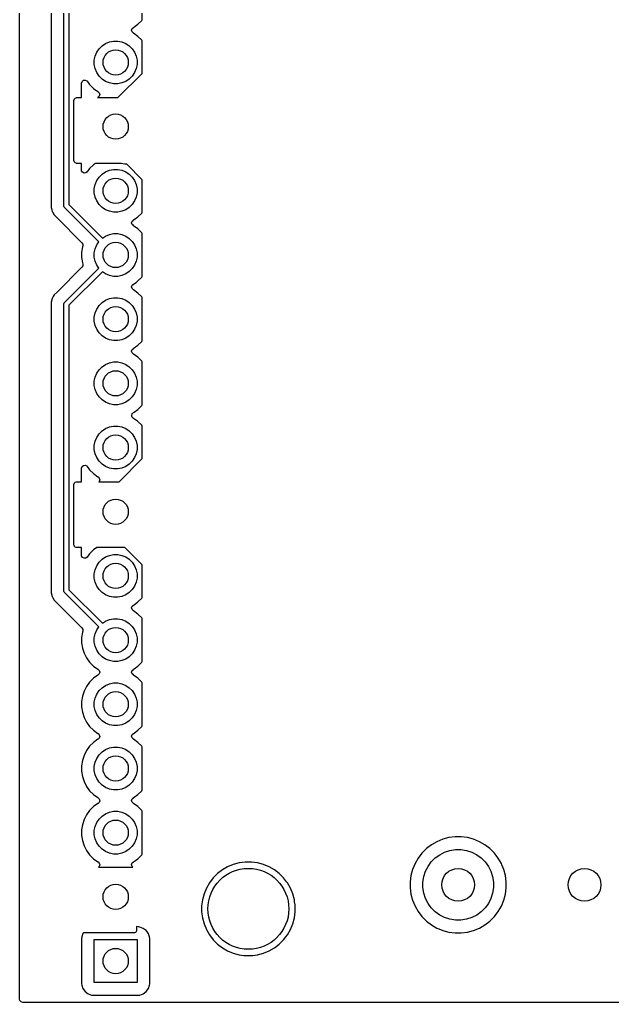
# Model space of a CAD drawing. Extents: x 81.5 to 180.4, y -148.7 to -49.7.
# Drawn here: x 81.45 to 104.9, y -148.7 to -109.81 of the extents above; entities that cross this region are included whole.
import ezdxf

# ---------------------------------------------------------------- set-up
doc = ezdxf.new("R2010")
doc.units = 0
doc.layers.add('BLACK', color=7, linetype='CONTINUOUS')

msp = doc.modelspace()

# ---------------------------------------------------------------- linework, layer by layer
at = {"layer": 'BLACK', "linetype": 'CONTINUOUS'}
for p, q in [((81.4505, -148.5755), (81.4505, -52.678711)), ((82.6985, -105.925059), (82.6985, -117.08733)), ((83.199, -117.174), (83.199, -105.836)), ((83.399, -105.877421), (83.399, -117.132578)), ((86.301, -109.816031), (86.301, -108.113967)), ((86.025119, -110.071153), (86.129786, -109.995109)), ((86.129786, -109.995109), (86.129788, -109.995106)), ((86.129788, -109.995106), (86.129792, -109.995104)), ((86.129792, -109.995104), (86.280104, -109.844792)), ((86.280104, -109.844792), (86.280106, -109.844788)), ((86.280106, -109.844788), (86.280109, -109.844786)), ((86.280109, -109.844786), (86.301, -109.816031)), ((85.881463, -110.229692), (85.903999, -110.163556)), ((85.898259, -110.297512), (85.881463, -110.229692)), ((85.949054, -110.345485), (85.898259, -110.297512)), ((85.903999, -110.163556), (85.949054, -110.124515)), ((85.949054, -110.124515), (85.957816, -110.120051)), ((85.957115, -110.349591), (85.949054, -110.345485)), ((85.95782, -110.349951), (85.957115, -110.349591)), ((85.957816, -110.120051), (86.025119, -110.071153)), ((86.129786, -110.47489), (85.95782, -110.349951)), ((84.710766, -110.847941), (84.849313, -110.755367)), ((84.849313, -110.755367), (85.003258, -110.691601)), ((85.003258, -110.691601), (85.166685, -110.659093)), ((85.166685, -110.659093), (85.333315, -110.659093)), ((85.333315, -110.659093), (85.496742, -110.691601)), ((85.496742, -110.691601), (85.650687, -110.755367)), ((85.650687, -110.755367), (85.789234, -110.847941)), ((86.280109, -110.625213), (86.129786, -110.47489)), ((86.301, -110.653967), (86.280109, -110.625213)), ((86.301, -111.93834), (86.301, -110.653967)), ((84.436601, -111.258258), (84.500367, -111.104313)), ((84.500367, -111.104313), (84.592941, -110.965766)), ((84.592941, -110.965766), (84.710766, -110.847941)), ((85.789234, -110.847941), (85.907059, -110.965766)), ((85.907059, -110.965766), (85.999633, -111.104313)), ((85.999633, -111.104313), (86.063399, -111.258258)), ((84.404093, -111.421685), (84.436601, -111.258258)), ((84.404093, -111.588315), (84.404093, -111.421685)), ((84.436601, -111.751742), (84.404093, -111.588315)), ((86.063399, -111.258258), (86.095907, -111.421685)), ((86.095907, -111.588315), (86.063399, -111.751742)), ((86.095907, -111.421685), (86.095907, -111.588315)), ((84.500367, -111.905687), (84.436601, -111.751742)), ((84.592941, -112.044234), (84.500367, -111.905687)), ((85.33934, -112.9), (86.301, -111.93834)), ((85.999633, -111.905687), (85.907059, -112.044234)), ((86.063399, -111.751742), (85.999633, -111.905687)), ((83.8995, -112.325437), (83.919185, -112.258398)), ((83.8995, -112.9), (83.8995, -112.325437)), ((83.919185, -112.258398), (83.971989, -112.212643)), ((83.971989, -112.212643), (84.041147, -112.202699)), ((84.041147, -112.202699), (84.104703, -112.231724)), ((84.104703, -112.231724), (84.123818, -112.252552)), ((84.123818, -112.252552), (84.21989, -112.384786)), ((84.710766, -112.162059), (84.592941, -112.044234)), ((84.849313, -112.254633), (84.710766, -112.162059)), ((85.003258, -112.318399), (84.849313, -112.254633)), ((85.166685, -112.350907), (85.003258, -112.318399)), ((85.333315, -112.350907), (85.166685, -112.350907)), ((85.496742, -112.318399), (85.333315, -112.350907)), ((85.650687, -112.254633), (85.496742, -112.318399)), ((85.789234, -112.162059), (85.650687, -112.254633)), ((85.907059, -112.044234), (85.789234, -112.162059)), ((84.21989, -112.384786), (84.370213, -112.535109)), ((84.370213, -112.535109), (84.542179, -112.660048)), ((84.542179, -112.660048), (84.542181, -112.660049)), ((84.542181, -112.660049), (84.542184, -112.660051)), ((84.542184, -112.660051), (84.551493, -112.664794)), ((84.551493, -112.664794), (84.60229, -112.712766)), ((84.60229, -112.712766), (84.619087, -112.780587)), ((83.6, -113), (83.601921, -112.980491)), ((83.6, -115.4), (83.6, -113)), ((83.601921, -112.980491), (83.616853, -112.944443)), ((83.616853, -112.944443), (83.644443, -112.916853)), ((83.644443, -112.916853), (83.680491, -112.901921)), ((83.680491, -112.901921), (83.7, -112.9)), ((83.7, -112.9), (83.8995, -112.9)), ((84.54244, -112.89038), (84.529199, -112.9)), ((84.529199, -112.9), (85.33934, -112.9)), ((84.542446, -112.890376), (84.54244, -112.89038)), ((84.551505, -112.88576), (84.542446, -112.890376)), ((84.596552, -112.846722), (84.551505, -112.88576)), ((84.619087, -112.780587), (84.596552, -112.846722)), ((83.601921, -115.419509), (83.6, -115.4)), ((83.616853, -115.455557), (83.601921, -115.419509)), ((83.644443, -115.483147), (83.616853, -115.455557)), ((83.680491, -115.498079), (83.644443, -115.483147)), ((83.7, -115.5), (83.680491, -115.498079)), ((83.8995, -115.5), (83.7, -115.5)), ((83.8995, -115.764562), (83.8995, -115.5)), ((83.902723, -115.792648), (83.8995, -115.764562)), ((83.93708, -115.853486), (83.902723, -115.792648)), ((83.998875, -115.886092), (83.93708, -115.853486)), ((84.068488, -115.880113), (83.998875, -115.886092)), ((84.123818, -115.837447), (84.068488, -115.880113)), ((84.21989, -115.705214), (84.123818, -115.837447)), ((84.219894, -115.705209), (84.21989, -115.705214)), ((84.370213, -115.55489), (84.219894, -115.705209)), ((84.445764, -115.5), (84.370213, -115.55489)), ((85.462168, -115.5), (84.445764, -115.5)), ((84.710766, -115.927941), (84.849313, -115.835367)), ((84.849313, -115.835367), (85.003258, -115.771601)), ((85.003258, -115.771601), (85.166685, -115.739093)), ((85.166685, -115.739093), (85.333315, -115.739093)), ((85.333315, -115.739093), (85.496742, -115.771601)), ((85.466287, -115.501706), (85.462168, -115.5)), ((85.610487, -115.530389), (85.466287, -115.501706)), ((85.496742, -115.771601), (85.650687, -115.835367)), ((85.684, -115.534), (85.610487, -115.530389)), ((85.650687, -115.835367), (85.789234, -115.927941)), ((85.685339, -115.534), (85.684, -115.534)), ((86.301, -116.149661), (85.685339, -115.534)), ((84.436601, -116.338258), (84.500367, -116.184313)), ((84.500367, -116.184313), (84.592941, -116.045766)), ((84.592941, -116.045766), (84.710766, -115.927941)), ((85.789234, -115.927941), (85.907059, -116.045766)), ((85.907059, -116.045766), (85.999633, -116.184313)), ((85.999633, -116.184313), (86.063399, -116.338258)), ((86.301, -117.436031), (86.301, -116.149661)), ((84.404093, -116.501685), (84.436601, -116.338258)), ((84.404093, -116.668315), (84.404093, -116.501685)), ((86.063399, -116.338258), (86.095907, -116.501685)), ((86.095907, -116.501685), (86.095907, -116.668315)), ((84.436601, -116.831742), (84.404093, -116.668315)), ((84.500367, -116.985687), (84.436601, -116.831742)), ((84.592941, -117.124234), (84.500367, -116.985687)), ((85.999633, -116.985687), (85.907059, -117.124234)), ((86.063399, -116.831742), (85.999633, -116.985687)), ((86.095907, -116.668315), (86.063399, -116.831742)), ((82.698499, -117.253054), (82.698498, -117.253054)), ((82.698498, -117.253054), (82.709154, -117.29282)), ((82.6985, -117.08733), (82.698499, -117.087348)), ((82.698499, -117.087348), (82.698499, -117.253054)), ((82.709154, -117.29282), (82.739423, -117.405785)), ((82.739423, -117.405785), (82.745481, -117.416278)), ((82.745481, -117.416278), (82.745483, -117.416285)), ((82.745483, -117.416285), (82.745485, -117.416285)), ((82.745485, -117.416285), (82.818475, -117.542709)), ((83.200921, -117.193509), (83.199, -117.174)), ((83.215853, -117.229557), (83.200921, -117.193509)), ((83.228289, -117.244711), (83.215853, -117.229557)), ((84.583489, -118.59991), (83.228289, -117.244711)), ((83.399, -117.132578), (84.72491, -118.458489)), ((84.710766, -117.242059), (84.592941, -117.124234)), ((84.849313, -117.334633), (84.710766, -117.242059)), ((85.003258, -117.398399), (84.849313, -117.334633)), ((85.166685, -117.430907), (85.003258, -117.398399)), ((85.333315, -117.430907), (85.166685, -117.430907)), ((85.496742, -117.398399), (85.333315, -117.430907)), ((85.650687, -117.334633), (85.496742, -117.398399)), ((85.789234, -117.242059), (85.650687, -117.334633)), ((85.907059, -117.124234), (85.789234, -117.242059)), ((82.818475, -117.542709), (82.818481, -117.542717)), ((82.818481, -117.542717), (82.937349, -117.661585)), ((82.937349, -117.661585), (82.937355, -117.66159)), ((82.937355, -117.66159), (83.916241, -118.640476)), ((85.881463, -117.849692), (85.903999, -117.783556)), ((85.903999, -117.783556), (85.949054, -117.744515)), ((85.949054, -117.744515), (85.957816, -117.740051)), ((85.957816, -117.740051), (85.979789, -117.724086)), ((85.979789, -117.724086), (86.129786, -117.615109)), ((86.129786, -117.615109), (86.129788, -117.615106)), ((86.129788, -117.615106), (86.129792, -117.615104)), ((86.129792, -117.615104), (86.280104, -117.464792)), ((86.280104, -117.464792), (86.280106, -117.464788)), ((86.280106, -117.464788), (86.280109, -117.464786)), ((86.280109, -117.464786), (86.301, -117.436031)), ((85.898259, -117.917512), (85.881463, -117.849692)), ((85.949054, -117.965485), (85.898259, -117.917512)), ((85.957115, -117.969591), (85.949054, -117.965485)), ((85.95782, -117.969951), (85.957115, -117.969591)), ((86.129786, -118.09489), (85.95782, -117.969951)), ((86.280109, -118.245213), (86.129786, -118.09489)), ((84.500367, -118.724313), (84.583489, -118.59991)), ((84.72491, -118.458489), (84.849313, -118.375367)), ((84.849313, -118.375367), (85.003258, -118.311601)), ((85.003258, -118.311601), (85.166685, -118.279093)), ((85.166685, -118.279093), (85.333315, -118.279093)), ((85.333315, -118.279093), (85.496742, -118.311601)), ((85.496742, -118.311601), (85.650687, -118.375367)), ((85.650687, -118.375367), (85.789234, -118.467941)), ((85.789234, -118.467941), (85.907059, -118.585766)), ((85.907059, -118.585766), (85.999633, -118.724313)), ((86.301, -118.273967), (86.280109, -118.245213)), ((86.301, -119.976031), (86.301, -118.273967)), ((83.932753, -118.808757), (83.8995, -119.018713)), ((83.916241, -118.640476), (83.949726, -118.701799)), ((83.946492, -118.766473), (83.932753, -118.808757)), ((83.949726, -118.701799), (83.946492, -118.766473)), ((84.404093, -119.041685), (84.436601, -118.878258)), ((84.436601, -118.878258), (84.500367, -118.724313)), ((85.999633, -118.724313), (86.063399, -118.878258)), ((86.063399, -118.878258), (86.095907, -119.041685)), ((83.8995, -119.018713), (83.8995, -119.231286)), ((83.8995, -119.231286), (83.932754, -119.441244)), ((84.404093, -119.208315), (84.404093, -119.041685)), ((84.436601, -119.371742), (84.404093, -119.208315)), ((84.500367, -119.525687), (84.436601, -119.371742)), ((86.063399, -119.371742), (85.999633, -119.525687)), ((86.095907, -119.208315), (86.063399, -119.371742)), ((86.095907, -119.041685), (86.095907, -119.208315)), ((83.916241, -119.609522), (82.930286, -120.595478)), ((83.228289, -121.005289), (84.583489, -119.650089)), ((83.948486, -119.553364), (83.916241, -119.609522)), ((83.932754, -119.441244), (83.932754, -119.441247)), ((83.932754, -119.441247), (83.946491, -119.483523)), ((83.946491, -119.483523), (83.948486, -119.553364)), ((84.583489, -119.650089), (84.500367, -119.525687)), ((85.907059, -119.664234), (85.789234, -119.782059)), ((85.999633, -119.525687), (85.907059, -119.664234)), ((84.72491, -119.79151), (83.399, -121.117421)), ((84.849313, -119.874633), (84.72491, -119.79151)), ((85.003258, -119.938399), (84.849313, -119.874633)), ((85.166685, -119.970907), (85.003258, -119.938399)), ((85.333315, -119.970907), (85.166685, -119.970907)), ((85.496742, -119.938399), (85.333315, -119.970907)), ((85.650687, -119.874633), (85.496742, -119.938399)), ((85.789234, -119.782059), (85.650687, -119.874633)), ((86.054816, -120.209577), (86.129786, -120.155109)), ((86.129786, -120.155109), (86.129788, -120.155106)), ((86.129788, -120.155106), (86.129792, -120.155104)), ((86.129792, -120.155104), (86.280104, -120.004792)), ((86.280104, -120.004792), (86.280106, -120.004788)), ((86.280106, -120.004788), (86.280109, -120.004786)), ((86.280109, -120.004786), (86.301, -119.976031)), ((85.881463, -120.389692), (85.903999, -120.323556)), ((85.898259, -120.457512), (85.881463, -120.389692)), ((85.949054, -120.505485), (85.898259, -120.457512)), ((85.903999, -120.323556), (85.949054, -120.284515)), ((85.949054, -120.284515), (85.957816, -120.280051)), ((85.957115, -120.509591), (85.949054, -120.505485)), ((85.95782, -120.509951), (85.957115, -120.509591)), ((85.957816, -120.280051), (86.054816, -120.209577)), ((86.129786, -120.63489), (85.95782, -120.509951)), ((82.739423, -120.844215), (82.698499, -120.996943)), ((82.779673, -120.7745), (82.739423, -120.844215)), ((82.81848, -120.707284), (82.779673, -120.7745)), ((82.818481, -120.707282), (82.81848, -120.707284)), ((82.930286, -120.595478), (82.818481, -120.707282)), ((84.710766, -121.007941), (84.849313, -120.915367)), ((84.849313, -120.915367), (85.003258, -120.851601)), ((85.003258, -120.851601), (85.166685, -120.819093)), ((85.166685, -120.819093), (85.333315, -120.819093)), ((85.333315, -120.819093), (85.496742, -120.851601)), ((85.496742, -120.851601), (85.650687, -120.915367)), ((85.650687, -120.915367), (85.789234, -121.007941)), ((86.280109, -120.785213), (86.129786, -120.63489)), ((86.301, -120.813967), (86.280109, -120.785213)), ((86.301, -122.516031), (86.301, -120.813967)), ((82.698499, -120.996943), (82.698499, -120.996945)), ((82.698499, -120.996945), (82.698499, -121.165046)), ((82.698499, -121.165046), (82.6985, -121.165059)), ((82.6985, -121.165059), (82.6985, -132.32733)), ((83.199, -121.076), (83.200921, -121.056491)), ((83.199, -132.414), (83.199, -121.076)), ((83.200921, -121.056491), (83.215853, -121.020443)), ((83.215853, -121.020443), (83.228289, -121.005289)), ((83.399, -121.117421), (83.399, -132.372578)), ((84.436601, -121.418258), (84.500367, -121.264313)), ((84.500367, -121.264313), (84.592941, -121.125766)), ((84.592941, -121.125766), (84.710766, -121.007941)), ((85.789234, -121.007941), (85.907059, -121.125766)), ((85.907059, -121.125766), (85.999633, -121.264313)), ((85.999633, -121.264313), (86.063399, -121.418258)), ((84.404093, -121.581685), (84.436601, -121.418258)), ((84.404093, -121.748315), (84.404093, -121.581685)), ((86.063399, -121.418258), (86.095907, -121.581685)), ((86.095907, -121.581685), (86.095907, -121.748315)), ((84.436601, -121.911742), (84.404093, -121.748315)), ((84.500367, -122.065687), (84.436601, -121.911742)), ((84.592941, -122.204234), (84.500367, -122.065687)), ((85.999633, -122.065687), (85.907059, -122.204234)), ((86.063399, -121.911742), (85.999633, -122.065687)), ((86.095907, -121.748315), (86.063399, -121.911742)), ((84.710766, -122.322059), (84.592941, -122.204234)), ((84.849313, -122.414633), (84.710766, -122.322059)), ((85.003258, -122.478399), (84.849313, -122.414633)), ((85.166685, -122.510907), (85.003258, -122.478399)), ((85.496742, -122.478399), (85.333315, -122.510907)), ((85.650687, -122.414633), (85.496742, -122.478399)), ((85.789234, -122.322059), (85.650687, -122.414633)), ((85.907059, -122.204234), (85.789234, -122.322059)), ((85.333315, -122.510907), (85.166685, -122.510907)), ((85.881463, -122.929692), (85.903999, -122.863556)), ((85.903999, -122.863556), (85.949054, -122.824515)), ((85.949054, -122.824515), (85.957816, -122.820051)), ((85.957816, -122.820051), (85.979789, -122.804086)), ((85.979789, -122.804086), (86.129786, -122.695109)), ((86.129786, -122.695109), (86.129788, -122.695106)), ((86.129788, -122.695106), (86.129792, -122.695104)), ((86.129792, -122.695104), (86.280104, -122.544792)), ((86.280104, -122.544792), (86.280106, -122.544788)), ((86.280106, -122.544788), (86.280109, -122.544786)), ((86.280109, -122.544786), (86.301, -122.516031)), ((85.898259, -122.997512), (85.881463, -122.929692)), ((85.949054, -123.045485), (85.898259, -122.997512)), ((85.957115, -123.049591), (85.949054, -123.045485)), ((85.95782, -123.049951), (85.957115, -123.049591)), ((86.129786, -123.17489), (85.95782, -123.049951)), ((86.280109, -123.325213), (86.129786, -123.17489)), ((84.592941, -123.665766), (84.710766, -123.547941)), ((84.710766, -123.547941), (84.849313, -123.455367)), ((84.849313, -123.455367), (85.003258, -123.391601)), ((85.003258, -123.391601), (85.166685, -123.359093)), ((85.166685, -123.359093), (85.333315, -123.359093)), ((85.333315, -123.359093), (85.496742, -123.391601)), ((85.496742, -123.391601), (85.650687, -123.455367)), ((85.650687, -123.455367), (85.789234, -123.547941)), ((85.789234, -123.547941), (85.907059, -123.665766)), ((86.301, -123.353967), (86.280109, -123.325213)), ((86.301, -125.056031), (86.301, -123.353967)), ((84.404093, -124.121685), (84.436601, -123.958258)), ((84.436601, -123.958258), (84.500367, -123.804313)), ((84.500367, -123.804313), (84.592941, -123.665766)), ((85.907059, -123.665766), (85.999633, -123.804313)), ((85.999633, -123.804313), (86.063399, -123.958258)), ((86.063399, -123.958258), (86.095907, -124.121685)), ((84.404093, -124.288315), (84.404093, -124.121685)), ((84.436601, -124.451742), (84.404093, -124.288315)), ((86.095907, -124.288315), (86.063399, -124.451742)), ((86.095907, -124.121685), (86.095907, -124.288315)), ((84.500367, -124.605687), (84.436601, -124.451742)), ((84.592941, -124.744234), (84.500367, -124.605687)), ((84.710766, -124.862059), (84.592941, -124.744234)), ((85.907059, -124.744234), (85.789234, -124.862059)), ((85.999633, -124.605687), (85.907059, -124.744234)), ((86.063399, -124.451742), (85.999633, -124.605687)), ((84.849313, -124.954633), (84.710766, -124.862059)), ((85.003258, -125.018399), (84.849313, -124.954633)), ((85.166685, -125.050907), (85.003258, -125.018399)), ((85.333315, -125.050907), (85.166685, -125.050907)), ((85.496742, -125.018399), (85.333315, -125.050907)), ((85.650687, -124.954633), (85.496742, -125.018399)), ((85.789234, -124.862059), (85.650687, -124.954633)), ((86.129792, -125.235104), (86.280104, -125.084792)), ((86.280104, -125.084792), (86.280106, -125.084788)), ((86.280106, -125.084788), (86.280109, -125.084786)), ((86.280109, -125.084786), (86.301, -125.056031)), ((85.881463, -125.469692), (85.884388, -125.461105)), ((85.887811, -125.495324), (85.881463, -125.469692)), ((85.883486, -125.452078), (85.895481, -125.428552)), ((85.884388, -125.461105), (85.883486, -125.452078)), ((85.890439, -125.521601), (85.887811, -125.495324)), ((85.896078, -125.528706), (85.890439, -125.521601)), ((85.895481, -125.428552), (85.903999, -125.403556)), ((85.898259, -125.537512), (85.896078, -125.528706)), ((85.917459, -125.555645), (85.898259, -125.537512)), ((85.903999, -125.403556), (85.911573, -125.396992)), ((85.911573, -125.396992), (85.915224, -125.389833)), ((85.915224, -125.389833), (85.929338, -125.381599)), ((85.933875, -125.576328), (85.917459, -125.555645)), ((85.929338, -125.381599), (85.949054, -125.364515)), ((85.941137, -125.581451), (85.933875, -125.576328)), ((85.957816, -125.589949), (85.941137, -125.581451)), ((85.949054, -125.364515), (85.957816, -125.360051)), ((85.957816, -125.360051), (85.979789, -125.344086)), ((86.112177, -125.702098), (85.957816, -125.589949)), ((85.979789, -125.344086), (86.129786, -125.235109)), ((86.129786, -125.235109), (86.129788, -125.235106)), ((86.129788, -125.235106), (86.129792, -125.235104)), ((84.849313, -125.995367), (85.003258, -125.931601)), ((85.003258, -125.931601), (85.166685, -125.899093)), ((85.166685, -125.899093), (85.333315, -125.899093)), ((85.333315, -125.899093), (85.496742, -125.931601)), ((85.496742, -125.931601), (85.650687, -125.995367)), ((86.112184, -125.702103), (86.112177, -125.702098)), ((86.129788, -125.714892), (86.112184, -125.702103)), ((86.280109, -125.865213), (86.129788, -125.714892)), ((86.301, -125.893967), (86.280109, -125.865213)), ((86.301, -127.180339), (86.301, -125.893967)), ((84.436601, -126.498258), (84.500367, -126.344313)), ((84.500367, -126.344313), (84.592941, -126.205766)), ((84.592941, -126.205766), (84.710766, -126.087941)), ((84.710766, -126.087941), (84.849313, -125.995367)), ((85.650687, -125.995367), (85.789234, -126.087941)), ((85.789234, -126.087941), (85.907059, -126.205766)), ((85.907059, -126.205766), (85.999633, -126.344313)), ((85.999633, -126.344313), (86.063399, -126.498258)), ((84.404093, -126.661685), (84.436601, -126.498258)), ((84.404093, -126.828315), (84.404093, -126.661685)), ((86.063399, -126.498258), (86.095907, -126.661685)), ((86.095907, -126.661685), (86.095907, -126.828315)), ((84.436601, -126.991742), (84.404093, -126.828315)), ((84.500367, -127.145687), (84.436601, -126.991742)), ((84.592941, -127.284234), (84.500367, -127.145687)), ((85.999633, -127.145687), (85.907059, -127.284234)), ((86.063399, -126.991742), (85.999633, -127.145687)), ((86.095907, -126.828315), (86.063399, -126.991742)), ((83.8995, -127.565437), (83.919185, -127.498398)), ((83.919185, -127.498398), (83.971989, -127.452643)), ((83.971989, -127.452643), (84.041147, -127.442699)), ((84.041147, -127.442699), (84.104703, -127.471724)), ((84.104703, -127.471724), (84.123818, -127.492552)), ((84.123818, -127.492552), (84.21989, -127.624786)), ((84.710766, -127.402059), (84.592941, -127.284234)), ((84.849313, -127.494633), (84.710766, -127.402059)), ((85.003258, -127.558399), (84.849313, -127.494633)), ((85.381339, -128.1), (86.301, -127.180339)), ((85.650687, -127.494633), (85.496742, -127.558399)), ((85.789234, -127.402059), (85.650687, -127.494633)), ((85.907059, -127.284234), (85.789234, -127.402059)), ((83.8995, -128.1), (83.8995, -127.565437)), ((84.21989, -127.624786), (84.370213, -127.775109)), ((84.370213, -127.775109), (84.542179, -127.900048)), ((84.542179, -127.900048), (84.542181, -127.900049)), ((84.542181, -127.900049), (84.542184, -127.900051)), ((84.542184, -127.900051), (84.551493, -127.904794)), ((84.551493, -127.904794), (84.60229, -127.952766)), ((85.166685, -127.590907), (85.003258, -127.558399)), ((85.333315, -127.590907), (85.166685, -127.590907)), ((85.496742, -127.558399), (85.333315, -127.590907)), ((83.6, -128.2), (83.601921, -128.180491)), ((83.6, -130.6), (83.6, -128.2)), ((83.601921, -128.180491), (83.616853, -128.144443)), ((83.616853, -128.144443), (83.644443, -128.116853)), ((83.644443, -128.116853), (83.680491, -128.101921)), ((83.680491, -128.101921), (83.7, -128.1)), ((83.7, -128.1), (83.8995, -128.1)), ((84.596552, -128.086722), (84.58123, -128.1)), ((84.58123, -128.1), (85.381339, -128.1)), ((84.619087, -128.020587), (84.596552, -128.086722)), ((84.60229, -127.952766), (84.619087, -128.020587)), ((83.601921, -130.619509), (83.6, -130.6)), ((83.616853, -130.655557), (83.601921, -130.619509)), ((83.644443, -130.683147), (83.616853, -130.655557)), ((83.680491, -130.698079), (83.644443, -130.683147)), ((83.7, -130.7), (83.680491, -130.698079)), ((83.8995, -130.7), (83.7, -130.7)), ((83.8995, -131.004562), (83.8995, -130.7)), ((83.902723, -131.032648), (83.8995, -131.004562)), ((83.93708, -131.093486), (83.902723, -131.032648)), ((84.21989, -130.945214), (84.123818, -131.077447)), ((84.219894, -130.945209), (84.21989, -130.945214)), ((84.370213, -130.79489), (84.219894, -130.945209)), ((84.50082, -130.7), (84.370213, -130.79489)), ((85.611339, -130.7), (84.50082, -130.7)), ((84.849313, -131.075367), (85.003258, -131.011601)), ((85.003258, -131.011601), (85.166685, -130.979093)), ((85.166685, -130.979093), (85.333315, -130.979093)), ((85.333315, -130.979093), (85.496742, -131.011601)), ((85.496742, -131.011601), (85.650687, -131.075367)), ((86.301, -131.389661), (85.611339, -130.7)), ((83.998875, -131.126092), (83.93708, -131.093486)), ((84.068488, -131.120113), (83.998875, -131.126092)), ((84.123818, -131.077447), (84.068488, -131.120113)), ((84.436601, -131.578258), (84.500367, -131.424313)), ((84.500367, -131.424313), (84.592941, -131.285766)), ((84.592941, -131.285766), (84.710766, -131.167941)), ((84.710766, -131.167941), (84.849313, -131.075367)), ((85.650687, -131.075367), (85.789234, -131.167941)), ((85.789234, -131.167941), (85.907059, -131.285766)), ((85.907059, -131.285766), (85.999633, -131.424313)), ((85.999633, -131.424313), (86.063399, -131.578258)), ((86.301, -132.676031), (86.301, -131.389661)), ((84.404093, -131.741685), (84.436601, -131.578258)), ((84.404093, -131.908315), (84.404093, -131.741685)), ((86.063399, -131.578258), (86.095907, -131.741685)), ((86.095907, -131.741685), (86.095907, -131.908315)), ((84.436601, -132.071742), (84.404093, -131.908315)), ((84.500367, -132.225687), (84.436601, -132.071742)), ((86.063399, -132.071742), (85.999633, -132.225687)), ((86.095907, -131.908315), (86.063399, -132.071742)), ((82.698499, -132.493054), (82.698498, -132.493054)), ((82.698498, -132.493054), (82.739423, -132.645785)), ((82.6985, -132.32733), (82.698499, -132.327348)), ((82.698499, -132.327348), (82.698499, -132.493054)), ((83.200921, -132.433509), (83.199, -132.414)), ((83.215853, -132.469557), (83.200921, -132.433509)), ((83.228289, -132.484711), (83.215853, -132.469557)), ((84.583489, -133.83991), (83.228289, -132.484711)), ((83.399, -132.372578), (84.72491, -133.698489)), ((84.592941, -132.364234), (84.500367, -132.225687)), ((84.710766, -132.482059), (84.592941, -132.364234)), ((84.849313, -132.574633), (84.710766, -132.482059)), ((85.003258, -132.638399), (84.849313, -132.574633)), ((85.650687, -132.574633), (85.496742, -132.638399)), ((85.789234, -132.482059), (85.650687, -132.574633)), ((85.907059, -132.364234), (85.789234, -132.482059)), ((85.999633, -132.225687), (85.907059, -132.364234)), ((82.739423, -132.645785), (82.768358, -132.6959)), ((82.768358, -132.6959), (82.768359, -132.695904)), ((82.768359, -132.695904), (82.76836, -132.695904)), ((82.76836, -132.695904), (82.818479, -132.782714)), ((82.818479, -132.782714), (82.818481, -132.782717)), ((82.818481, -132.782717), (82.937349, -132.901585)), ((82.937349, -132.901585), (82.937355, -132.90159)), ((82.937355, -132.90159), (83.916241, -133.880476)), ((85.166685, -132.670907), (85.003258, -132.638399)), ((85.333315, -132.670907), (85.166685, -132.670907)), ((85.496742, -132.638399), (85.333315, -132.670907)), ((85.903999, -133.023556), (85.949054, -132.984515)), ((85.949054, -132.984515), (85.957816, -132.980051)), ((85.957816, -132.980051), (85.979789, -132.964086)), ((85.979789, -132.964086), (86.129786, -132.855109)), ((86.129786, -132.855109), (86.129788, -132.855106)), ((86.129788, -132.855106), (86.129792, -132.855104)), ((86.129792, -132.855104), (86.280104, -132.704792)), ((86.280104, -132.704792), (86.280106, -132.704788)), ((86.280106, -132.704788), (86.280109, -132.704786)), ((86.280109, -132.704786), (86.301, -132.676031)), ((85.881463, -133.089692), (85.903999, -133.023556)), ((85.898259, -133.157512), (85.881463, -133.089692)), ((85.949054, -133.205485), (85.898259, -133.157512)), ((85.957115, -133.209591), (85.949054, -133.205485)), ((85.95782, -133.209951), (85.957115, -133.209591)), ((86.129786, -133.33489), (85.95782, -133.209951)), ((86.280109, -133.485213), (86.129786, -133.33489)), ((84.72491, -133.698489), (84.849313, -133.615367)), ((84.849313, -133.615367), (85.003258, -133.551601)), ((85.003258, -133.551601), (85.166685, -133.519093)), ((85.166685, -133.519093), (85.333315, -133.519093)), ((85.333315, -133.519093), (85.496742, -133.551601)), ((85.496742, -133.551601), (85.650687, -133.615367)), ((85.650687, -133.615367), (85.789234, -133.707941)), ((85.789234, -133.707941), (85.907059, -133.825766)), ((86.301, -133.513967), (86.280109, -133.485213)), ((86.301, -135.216031), (86.301, -133.513967)), ((83.932753, -134.048757), (83.8995, -134.258713)), ((83.916241, -133.880476), (83.949726, -133.941799)), ((83.946492, -134.006473), (83.932753, -134.048757)), ((83.949726, -133.941799), (83.946492, -134.006473)), ((84.404093, -134.281685), (84.436601, -134.118258)), ((84.436601, -134.118258), (84.500367, -133.964313)), ((84.500367, -133.964313), (84.583489, -133.83991)), ((85.907059, -133.825766), (85.999633, -133.964313)), ((85.999633, -133.964313), (86.063399, -134.118258)), ((86.063399, -134.118258), (86.095907, -134.281685)), ((83.8995, -134.258713), (83.8995, -134.471286)), ((83.8995, -134.471286), (83.932753, -134.681239)), ((84.404093, -134.448315), (84.404093, -134.281685)), ((84.436601, -134.611742), (84.404093, -134.448315)), ((86.095907, -134.448315), (86.063399, -134.611742)), ((86.095907, -134.281685), (86.095907, -134.448315)), ((83.932753, -134.681239), (83.932753, -134.681241)), ((83.932753, -134.681241), (83.932754, -134.681243)), ((83.932754, -134.681243), (83.95955, -134.763713)), ((83.95955, -134.763713), (83.998444, -134.883414)), ((83.998444, -134.883414), (84.094951, -135.07282)), ((84.500367, -134.765687), (84.436601, -134.611742)), ((84.592941, -134.904234), (84.500367, -134.765687)), ((84.710766, -135.022059), (84.592941, -134.904234)), ((85.907059, -134.904234), (85.789234, -135.022059)), ((85.999633, -134.765687), (85.907059, -134.904234)), ((86.063399, -134.611742), (85.999633, -134.765687)), ((84.094951, -135.07282), (84.21989, -135.244786)), ((84.21989, -135.244786), (84.370213, -135.395109)), ((84.849313, -135.114633), (84.710766, -135.022059)), ((85.003258, -135.178399), (84.849313, -135.114633)), ((85.166685, -135.210907), (85.003258, -135.178399)), ((85.333315, -135.210907), (85.166685, -135.210907)), ((85.496742, -135.178399), (85.333315, -135.210907)), ((85.650687, -135.114633), (85.496742, -135.178399)), ((85.789234, -135.022059), (85.650687, -135.114633)), ((86.129792, -135.395104), (86.280104, -135.244792)), ((86.280104, -135.244792), (86.280106, -135.244788)), ((86.280106, -135.244788), (86.280109, -135.244786)), ((86.280109, -135.244786), (86.301, -135.216031)), ((84.370213, -135.395109), (84.542182, -135.52005)), ((84.542182, -135.52005), (84.550946, -135.524516)), ((84.550946, -135.524516), (84.601742, -135.572491)), ((84.595998, -135.706447), (84.550946, -135.745484)), ((84.618536, -135.640312), (84.595998, -135.706447)), ((84.601742, -135.572491), (84.618536, -135.640312)), ((85.881463, -135.629692), (85.903999, -135.563556)), ((85.898259, -135.697512), (85.881463, -135.629692)), ((85.949054, -135.745485), (85.898259, -135.697512)), ((85.903999, -135.563556), (85.949054, -135.524515)), ((85.949054, -135.524515), (85.957816, -135.520051)), ((85.957816, -135.520051), (85.979789, -135.504086)), ((85.979789, -135.504086), (86.129786, -135.395109)), ((86.129786, -135.395109), (86.129788, -135.395106)), ((86.129788, -135.395106), (86.129792, -135.395104)), ((84.21989, -136.025213), (84.094951, -136.197179)), ((84.370213, -135.87489), (84.21989, -136.025213)), ((84.542182, -135.749949), (84.370213, -135.87489)), ((84.550946, -135.745484), (84.542182, -135.749949)), ((84.849313, -136.155367), (85.003258, -136.091601)), ((85.003258, -136.091601), (85.166685, -136.059093)), ((85.166685, -136.059093), (85.333315, -136.059093)), ((85.333315, -136.059093), (85.496742, -136.091601)), ((85.496742, -136.091601), (85.650687, -136.155367)), ((85.957115, -135.749591), (85.949054, -135.745485)), ((85.95782, -135.749951), (85.957115, -135.749591)), ((86.129786, -135.87489), (85.95782, -135.749951)), ((86.280109, -136.025213), (86.129786, -135.87489)), ((86.301, -136.053967), (86.280109, -136.025213)), ((86.301, -137.756031), (86.301, -136.053967)), ((83.998444, -136.386585), (83.932753, -136.58876)), ((84.094951, -136.197179), (83.998444, -136.386585)), ((84.500367, -136.504313), (84.592941, -136.365766)), ((84.592941, -136.365766), (84.710766, -136.247941)), ((84.710766, -136.247941), (84.849313, -136.155367)), ((85.650687, -136.155367), (85.789234, -136.247941)), ((85.789234, -136.247941), (85.907059, -136.365766)), ((85.907059, -136.365766), (85.999633, -136.504313)), ((83.932753, -136.58876), (83.8995, -136.798713)), ((83.8995, -136.798713), (83.8995, -137.011286)), ((84.404093, -136.821685), (84.436601, -136.658258)), ((84.404093, -136.988315), (84.404093, -136.821685)), ((84.436601, -136.658258), (84.500367, -136.504313)), ((85.999633, -136.504313), (86.063399, -136.658258)), ((86.063399, -136.658258), (86.095907, -136.821685)), ((86.095907, -136.821685), (86.095907, -136.988315)), ((83.8995, -137.011286), (83.932753, -137.221239)), ((83.932753, -137.221239), (83.998444, -137.423414)), ((84.436601, -137.151742), (84.404093, -136.988315)), ((84.500367, -137.305687), (84.436601, -137.151742)), ((86.063399, -137.151742), (85.999633, -137.305687)), ((86.095907, -136.988315), (86.063399, -137.151742)), ((83.998444, -137.423414), (84.094951, -137.61282)), ((84.094951, -137.61282), (84.21989, -137.784786)), ((84.592941, -137.444234), (84.500367, -137.305687)), ((84.710766, -137.562059), (84.592941, -137.444234)), ((84.849313, -137.654633), (84.710766, -137.562059)), ((85.003258, -137.718399), (84.849313, -137.654633)), ((85.650687, -137.654633), (85.496742, -137.718399)), ((85.789234, -137.562059), (85.650687, -137.654633)), ((85.907059, -137.444234), (85.789234, -137.562059)), ((85.999633, -137.305687), (85.907059, -137.444234)), ((84.21989, -137.784786), (84.370213, -137.935109)), ((84.370213, -137.935109), (84.542182, -138.06005)), ((85.166685, -137.750907), (85.003258, -137.718399)), ((85.333315, -137.750907), (85.166685, -137.750907)), ((85.496742, -137.718399), (85.333315, -137.750907)), ((85.957816, -138.060051), (85.979789, -138.044086)), ((85.979789, -138.044086), (86.129786, -137.935109)), ((86.129786, -137.935109), (86.129788, -137.935106)), ((86.129788, -137.935106), (86.129792, -137.935104)), ((86.129792, -137.935104), (86.280104, -137.784792)), ((86.280104, -137.784792), (86.280106, -137.784788)), ((86.280106, -137.784788), (86.280109, -137.784786)), ((86.280109, -137.784786), (86.301, -137.756031)), ((84.370213, -138.41489), (84.21989, -138.565213)), ((84.542182, -138.289949), (84.370213, -138.41489)), ((84.542182, -138.06005), (84.550946, -138.064516)), ((84.550946, -138.285484), (84.542182, -138.289949)), ((84.550946, -138.064516), (84.601742, -138.112491)), ((84.595998, -138.246447), (84.550946, -138.285484)), ((84.618536, -138.180312), (84.595998, -138.246447)), ((84.601742, -138.112491), (84.618536, -138.180312)), ((85.881463, -138.169692), (85.903999, -138.103556)), ((85.898259, -138.237512), (85.881463, -138.169692)), ((85.949054, -138.285485), (85.898259, -138.237512)), ((85.903999, -138.103556), (85.949054, -138.064515)), ((85.949054, -138.064515), (85.957816, -138.060051)), ((85.957115, -138.289591), (85.949054, -138.285485)), ((85.95782, -138.289951), (85.957115, -138.289591)), ((86.129786, -138.41489), (85.95782, -138.289951)), ((86.280109, -138.565213), (86.129786, -138.41489)), ((84.094951, -138.737179), (83.998444, -138.926585)), ((84.21989, -138.565213), (84.094951, -138.737179)), ((84.592941, -138.905766), (84.710766, -138.787941)), ((84.710766, -138.787941), (84.849313, -138.695367)), ((84.849313, -138.695367), (85.003258, -138.631601)), ((85.003258, -138.631601), (85.166685, -138.599093)), ((85.166685, -138.599093), (85.333315, -138.599093)), ((85.333315, -138.599093), (85.496742, -138.631601)), ((85.496742, -138.631601), (85.650687, -138.695367)), ((85.650687, -138.695367), (85.789234, -138.787941)), ((85.789234, -138.787941), (85.907059, -138.905766)), ((86.301, -138.593967), (86.280109, -138.565213)), ((86.301, -140.296031), (86.301, -138.593967)), ((83.932753, -139.12876), (83.8995, -139.338713)), ((83.998444, -138.926585), (83.932753, -139.12876)), ((84.404093, -139.361685), (84.436601, -139.198258)), ((84.436601, -139.198258), (84.500367, -139.044313)), ((84.500367, -139.044313), (84.592941, -138.905766)), ((85.907059, -138.905766), (85.999633, -139.044313)), ((85.999633, -139.044313), (86.063399, -139.198258)), ((86.063399, -139.198258), (86.095907, -139.361685)), ((83.8995, -139.338713), (83.8995, -139.551286)), ((83.8995, -139.551286), (83.932753, -139.761239)), ((84.404093, -139.528315), (84.404093, -139.361685)), ((84.436601, -139.691742), (84.404093, -139.528315)), ((86.095907, -139.528315), (86.063399, -139.691742)), ((86.095907, -139.361685), (86.095907, -139.528315)), ((83.932753, -139.761239), (83.932753, -139.761241)), ((83.932753, -139.761241), (83.932754, -139.761243)), ((83.932754, -139.761243), (83.986476, -139.926583)), ((83.986476, -139.926583), (83.998444, -139.963414)), ((83.998444, -139.963414), (84.094951, -140.15282)), ((84.500367, -139.845687), (84.436601, -139.691742)), ((84.592941, -139.984234), (84.500367, -139.845687)), ((84.710766, -140.102059), (84.592941, -139.984234)), ((85.907059, -139.984234), (85.789234, -140.102059)), ((85.999633, -139.845687), (85.907059, -139.984234)), ((86.063399, -139.691742), (85.999633, -139.845687)), ((84.094951, -140.15282), (84.21989, -140.324786)), ((84.21989, -140.324786), (84.370213, -140.475109)), ((84.849313, -140.194633), (84.710766, -140.102059)), ((85.003258, -140.258399), (84.849313, -140.194633)), ((85.166685, -140.290907), (85.003258, -140.258399)), ((85.333315, -140.290907), (85.166685, -140.290907)), ((85.496742, -140.258399), (85.333315, -140.290907)), ((85.650687, -140.194633), (85.496742, -140.258399)), ((85.789234, -140.102059), (85.650687, -140.194633)), ((86.129792, -140.475104), (86.280104, -140.324792)), ((86.280104, -140.324792), (86.280106, -140.324788)), ((86.280106, -140.324788), (86.280109, -140.324786)), ((86.280109, -140.324786), (86.301, -140.296031)), ((84.370213, -140.475109), (84.542182, -140.60005)), ((84.542182, -140.60005), (84.550946, -140.604516)), ((84.550946, -140.604516), (84.601742, -140.652491)), ((84.618536, -140.720312), (84.595998, -140.786447)), ((84.601742, -140.652491), (84.618536, -140.720312)), ((85.881463, -140.709692), (85.903999, -140.643556)), ((85.898259, -140.777512), (85.881463, -140.709692)), ((85.903999, -140.643556), (85.949054, -140.604515)), ((85.949054, -140.604515), (85.957816, -140.600051)), ((85.957816, -140.600051), (85.979789, -140.584086)), ((85.979789, -140.584086), (86.129786, -140.475109)), ((86.129786, -140.475109), (86.129788, -140.475106)), ((86.129788, -140.475106), (86.129792, -140.475104)), ((84.21989, -141.105213), (84.094951, -141.277179)), ((84.370213, -140.95489), (84.21989, -141.105213)), ((84.542182, -140.829949), (84.370213, -140.95489)), ((84.550946, -140.825484), (84.542182, -140.829949)), ((84.595998, -140.786447), (84.550946, -140.825484)), ((85.003258, -141.171601), (85.166685, -141.139093)), ((85.166685, -141.139093), (85.333315, -141.139093)), ((85.333315, -141.139093), (85.496742, -141.171601)), ((85.949054, -140.825485), (85.898259, -140.777512)), ((85.957115, -140.829591), (85.949054, -140.825485)), ((85.95782, -140.829951), (85.957115, -140.829591)), ((86.129786, -140.95489), (85.95782, -140.829951)), ((86.280109, -141.105213), (86.129786, -140.95489)), ((86.301, -141.133967), (86.280109, -141.105213)), ((86.301, -142.836031), (86.301, -141.133967)), ((83.998444, -141.466585), (83.932753, -141.66876)), ((84.094951, -141.277179), (83.998444, -141.466585)), ((84.500367, -141.584313), (84.592941, -141.445766)), ((84.592941, -141.445766), (84.710766, -141.327941)), ((84.710766, -141.327941), (84.849313, -141.235367)), ((84.849313, -141.235367), (85.003258, -141.171601)), ((85.496742, -141.171601), (85.650687, -141.235367)), ((85.650687, -141.235367), (85.789234, -141.327941)), ((85.789234, -141.327941), (85.907059, -141.445766)), ((85.907059, -141.445766), (85.999633, -141.584313)), ((83.932753, -141.66876), (83.8995, -141.878713)), ((83.8995, -141.878713), (83.8995, -142.091287)), ((84.404093, -141.901685), (84.436601, -141.738258)), ((84.404093, -142.068315), (84.404093, -141.901685)), ((84.436601, -141.738258), (84.500367, -141.584313)), ((85.999633, -141.584313), (86.063399, -141.738258)), ((86.063399, -141.738258), (86.095907, -141.901685)), ((86.095907, -141.901685), (86.095907, -142.068315)), ((83.8995, -142.091287), (83.932754, -142.301243)), ((83.932754, -142.301243), (83.986417, -142.466401)), ((84.436601, -142.231742), (84.404093, -142.068315)), ((84.500367, -142.385687), (84.436601, -142.231742)), ((86.063399, -142.231742), (85.999633, -142.385687)), ((86.095907, -142.068315), (86.063399, -142.231742)), ((98.187792, -142.246498), (97.957638, -142.34183)), ((98.428438, -142.182017), (98.187792, -142.246498)), ((98.675424, -142.149501), (98.428438, -142.182017)), ((98.675429, -142.1495), (98.675424, -142.149501)), ((98.675435, -142.1495), (98.675429, -142.1495)), ((98.924565, -142.1495), (98.675435, -142.1495)), ((98.92457, -142.1495), (98.924565, -142.1495)), ((98.924575, -142.149501), (98.92457, -142.1495)), ((99.171561, -142.182017), (98.924575, -142.149501)), ((99.412207, -142.246498), (99.171561, -142.182017)), ((99.642361, -142.34183), (99.412207, -142.246498)), ((83.986417, -142.466401), (83.998444, -142.503414)), ((83.998444, -142.503414), (84.094951, -142.69282)), ((84.094951, -142.69282), (84.21989, -142.864786)), ((84.592941, -142.524234), (84.500367, -142.385687)), ((84.710766, -142.642059), (84.592941, -142.524234)), ((84.849313, -142.734633), (84.710766, -142.642059)), ((85.789234, -142.642059), (85.650687, -142.734633)), ((85.907059, -142.524234), (85.789234, -142.642059)), ((85.999633, -142.385687), (85.907059, -142.524234)), ((97.544218, -142.618066), (97.368066, -142.794218)), ((97.544225, -142.61806), (97.544218, -142.618066)), ((97.741873, -142.4664), (97.544225, -142.61806)), ((97.957623, -142.341837), (97.741873, -142.4664)), ((97.957638, -142.34183), (97.957623, -142.341837)), ((98.264243, -142.756569), (98.473176, -142.688682)), ((98.473176, -142.688682), (98.690157, -142.654316)), ((98.690157, -142.654316), (98.909843, -142.654316)), ((98.909843, -142.654316), (99.126824, -142.688682)), ((99.126824, -142.688682), (99.335757, -142.756569)), ((99.642376, -142.341837), (99.642361, -142.34183)), ((99.858126, -142.4664), (99.642376, -142.341837)), ((100.055774, -142.61806), (99.858126, -142.4664)), ((100.055781, -142.618066), (100.055774, -142.61806)), ((100.231933, -142.794218), (100.055781, -142.618066)), ((84.21989, -142.864786), (84.370213, -143.015109)), ((84.370213, -143.015109), (84.542179, -143.140048)), ((85.003258, -142.798399), (84.849313, -142.734633)), ((85.166685, -142.830907), (85.003258, -142.798399)), ((85.333315, -142.830907), (85.166685, -142.830907)), ((85.496742, -142.798399), (85.333315, -142.830907)), ((85.650687, -142.734633), (85.496742, -142.798399)), ((85.957816, -143.140051), (86.037007, -143.082515)), ((86.037007, -143.082515), (86.129786, -143.015109)), ((86.129786, -143.015109), (86.129788, -143.015106)), ((86.129788, -143.015106), (86.129792, -143.015104)), ((86.129792, -143.015104), (86.280104, -142.864792)), ((86.280104, -142.864792), (86.280106, -142.864788)), ((86.280106, -142.864788), (86.280109, -142.864786)), ((86.280109, -142.864786), (86.301, -142.836031)), ((97.2164, -142.991873), (97.091837, -143.207623)), ((97.36806, -142.794225), (97.2164, -142.991873)), ((97.368066, -142.794218), (97.36806, -142.794225)), ((97.735432, -143.140773), (97.890773, -142.985432)), ((97.890773, -142.985432), (98.068502, -142.856304)), ((98.068502, -142.856304), (98.264243, -142.756569)), ((99.335757, -142.756569), (99.531498, -142.856304)), ((99.531498, -142.856304), (99.709227, -142.985432)), ((99.709227, -142.985432), (99.864568, -143.140773)), ((100.231939, -142.794225), (100.231933, -142.794218)), ((100.274747, -142.850014), (100.231939, -142.794225)), ((100.291885, -142.872349), (100.274747, -142.850014)), ((100.347154, -142.944377), (100.291885, -142.872349)), ((100.383602, -142.991877), (100.347154, -142.944377)), ((100.508162, -143.207623), (100.383602, -142.991877)), ((84.542179, -143.140048), (84.542181, -143.140049)), ((84.542181, -143.140049), (84.542184, -143.140051)), ((84.542184, -143.140051), (84.551493, -143.144794)), ((84.551493, -143.144794), (84.60229, -143.192766)), ((84.596552, -143.326722), (84.569691, -143.35)), ((84.569691, -143.35), (85.931811, -143.35)), ((84.619087, -143.260587), (84.596552, -143.326722)), ((84.60229, -143.192766), (84.619087, -143.260587)), ((85.880912, -143.249966), (85.903451, -143.183832)), ((85.897706, -143.317788), (85.880912, -143.249966)), ((85.931811, -143.35), (85.897706, -143.317788)), ((85.903451, -143.183832), (85.948508, -143.144793)), ((85.948508, -143.144793), (85.957816, -143.140051)), ((89.469706, -143.458067), (89.277263, -143.605733)), ((89.679785, -143.336777), (89.469706, -143.458067)), ((89.679794, -143.336773), (89.679785, -143.336777)), ((89.903895, -143.243947), (89.679794, -143.336773)), ((90.138214, -143.181161), (89.903895, -143.243947)), ((90.378711, -143.1495), (90.138214, -143.181161)), ((90.378712, -143.1495), (90.378711, -143.1495)), ((90.621288, -143.1495), (90.378712, -143.1495)), ((90.621289, -143.1495), (90.621288, -143.1495)), ((90.861785, -143.181161), (90.621289, -143.1495)), ((91.096104, -143.243947), (90.861785, -143.181161)), ((91.320205, -143.336773), (91.096104, -143.243947)), ((91.320212, -143.336776), (91.320205, -143.336773)), ((91.530289, -143.458064), (91.320212, -143.336776)), ((91.530292, -143.458066), (91.530289, -143.458064)), ((91.530293, -143.458067), (91.530292, -143.458066)), ((91.722736, -143.605733), (91.530293, -143.458067)), ((96.996498, -143.437792), (96.932017, -143.678438)), ((97.09183, -143.207638), (96.996498, -143.437792)), ((97.091837, -143.207623), (97.09183, -143.207638)), ((97.506569, -143.514243), (97.606304, -143.318502)), ((97.606304, -143.318502), (97.735432, -143.140773)), ((99.864568, -143.140773), (99.993696, -143.318502)), ((99.993696, -143.318502), (100.093431, -143.514243)), ((100.508169, -143.207638), (100.508162, -143.207623)), ((100.530101, -143.260587), (100.508169, -143.207638)), ((100.603502, -143.437793), (100.530101, -143.260587)), ((100.667982, -143.678435), (100.603502, -143.437793)), ((89.105733, -143.777263), (88.958067, -143.969706)), ((89.105739, -143.777256), (89.105733, -143.777263)), ((89.277256, -143.605739), (89.105739, -143.777256)), ((89.277263, -143.605733), (89.277256, -143.605739)), ((91.722743, -143.605739), (91.722736, -143.605733)), ((91.89426, -143.777256), (91.722743, -143.605739)), ((91.894266, -143.777263), (91.89426, -143.777256)), ((92.007967, -143.925441), (91.894266, -143.777263)), ((96.932017, -143.678438), (96.899501, -143.925424)), ((97.404316, -143.940157), (97.438682, -143.723176)), ((97.438682, -143.723176), (97.506569, -143.514243)), ((100.093431, -143.514243), (100.161318, -143.723176)), ((100.161318, -143.723176), (100.195684, -143.940157)), ((100.7005, -143.925435), (100.667982, -143.678435)), ((88.836773, -144.179794), (88.743947, -144.403895)), ((88.836777, -144.179785), (88.836773, -144.179794)), ((88.958067, -143.969706), (88.836777, -144.179785)), ((92.04193, -143.969703), (92.007967, -143.925441)), ((92.041936, -143.969711), (92.04193, -143.969703)), ((92.163224, -144.179788), (92.041936, -143.969711)), ((92.256054, -144.4039), (92.163224, -144.179788)), ((96.899501, -143.925424), (96.8995, -143.925441)), ((96.8995, -143.925441), (96.8995, -144.174558)), ((96.8995, -144.174558), (96.899501, -144.174575)), ((96.899501, -144.174575), (96.932017, -144.421561)), ((97.404316, -144.159843), (97.404316, -143.940157)), ((97.438682, -144.376824), (97.404316, -144.159843)), ((100.195684, -144.159843), (100.161318, -144.376824)), ((100.195684, -143.940157), (100.195684, -144.159843)), ((100.667982, -144.421565), (100.7005, -144.174565)), ((100.7005, -144.174565), (100.7005, -143.925435)), ((88.681161, -144.638214), (88.6495, -144.878711)), ((88.743947, -144.403895), (88.681161, -144.638214)), ((92.318838, -144.638211), (92.256054, -144.4039)), ((92.329341, -144.717993), (92.318838, -144.638211)), ((96.932017, -144.421561), (96.996498, -144.662207)), ((97.506569, -144.585757), (97.438682, -144.376824)), ((97.606304, -144.781498), (97.506569, -144.585757)), ((100.093431, -144.585757), (99.993696, -144.781498)), ((100.161318, -144.376824), (100.093431, -144.585757)), ((100.603502, -144.662207), (100.667982, -144.421565)), ((88.6495, -144.878711), (88.6495, -145.121288)), ((92.346045, -144.844876), (92.329341, -144.717993)), ((92.3505, -144.878712), (92.346045, -144.844876)), ((92.3505, -145.121288), (92.3505, -144.878712)), ((96.996498, -144.662207), (97.09183, -144.892361)), ((97.09183, -144.892361), (97.091837, -144.892376)), ((97.091837, -144.892376), (97.2164, -145.108126)), ((97.735432, -144.959227), (97.606304, -144.781498)), ((97.890773, -145.114568), (97.735432, -144.959227)), ((99.864568, -144.959227), (99.709227, -145.114568)), ((99.993696, -144.781498), (99.864568, -144.959227)), ((100.383599, -145.108127), (100.508164, -144.892373)), ((100.508164, -144.892373), (100.603502, -144.662207)), ((88.6495, -145.121288), (88.681161, -145.361785)), ((88.681161, -145.361785), (88.743947, -145.596104)), ((92.256054, -145.5961), (92.318838, -145.361789)), ((92.318838, -145.361789), (92.3505, -145.121288)), ((97.2164, -145.108126), (97.36806, -145.305774)), ((97.36806, -145.305774), (97.368066, -145.305781)), ((97.368066, -145.305781), (97.544218, -145.481933)), ((98.068502, -145.243696), (97.890773, -145.114568)), ((98.264243, -145.343431), (98.068502, -145.243696)), ((98.473176, -145.411318), (98.264243, -145.343431)), ((98.690157, -145.445684), (98.473176, -145.411318)), ((99.126824, -145.411318), (98.909843, -145.445684)), ((99.335757, -145.343431), (99.126824, -145.411318)), ((99.531498, -145.243696), (99.335757, -145.343431)), ((99.709227, -145.114568), (99.531498, -145.243696)), ((100.055776, -145.481938), (100.231938, -145.305776)), ((100.231938, -145.305776), (100.383599, -145.108127)), ((86.137309, -145.7145), (86.075, -145.696203)), ((86.075, -145.696203), (86.075, -145.85)), ((86.147865, -145.7145), (86.137309, -145.7145)), ((86.147873, -145.7145), (86.147865, -145.7145)), ((86.147881, -145.7145), (86.147873, -145.7145)), ((86.147883, -145.714501), (86.147881, -145.7145)), ((86.207483, -145.720908), (86.147883, -145.714501)), ((86.342328, -145.771202), (86.207482, -145.720908)), ((86.207482, -145.720908), (86.207483, -145.720908)), ((86.342335, -145.771206), (86.342328, -145.771202)), ((86.457544, -145.857452), (86.342335, -145.771206)), ((88.743947, -145.596104), (88.836773, -145.820205)), ((88.836773, -145.820205), (88.836777, -145.820214)), ((88.836777, -145.820214), (88.851304, -145.845375)), ((92.041936, -146.030289), (92.163224, -145.820212)), ((92.163224, -145.820212), (92.256054, -145.5961)), ((97.544218, -145.481933), (97.544225, -145.481939)), ((97.544225, -145.481939), (97.741873, -145.633599)), ((97.741873, -145.633599), (97.957623, -145.758162)), ((97.957623, -145.758162), (97.957638, -145.758169)), ((97.957638, -145.758169), (98.040075, -145.792315)), ((98.040075, -145.792315), (98.187793, -145.853502)), ((98.909843, -145.445684), (98.690157, -145.445684)), ((99.412207, -145.853502), (99.642373, -145.758164)), ((99.642373, -145.758164), (99.858127, -145.633599)), ((99.858127, -145.633599), (100.055776, -145.481938)), ((83.899501, -146.167123), (83.8995, -146.167135)), ((83.8995, -146.167135), (83.8995, -147.96287)), ((83.905908, -146.107517), (83.899501, -146.167116)), ((83.899501, -146.167116), (83.899501, -146.167123)), ((83.956202, -145.972671), (83.905908, -146.107517)), ((83.956206, -145.972664), (83.956202, -145.972671)), ((83.973172, -145.95), (83.956206, -145.972664)), ((85.975, -145.95), (83.973172, -145.95)), ((85.994509, -145.948079), (85.975, -145.95)), ((86.030557, -145.933147), (85.994509, -145.948079)), ((86.058147, -145.905557), (86.030557, -145.933147)), ((86.073079, -145.869509), (86.058147, -145.905557)), ((86.075, -145.85), (86.073079, -145.869509)), ((86.457547, -145.857455), (86.457544, -145.857452)), ((86.543793, -145.972664), (86.457547, -145.857455)), ((86.543797, -145.972671), (86.543793, -145.972664)), ((86.565288, -146.030293), (86.543797, -145.972671)), ((86.594091, -146.107517), (86.565288, -146.030293)), ((86.600499, -146.167128), (86.594091, -146.107517)), ((86.6005, -147.962873), (86.600499, -146.167128)), ((88.851304, -145.845375), (88.958064, -146.030289)), ((88.958064, -146.030289), (88.958066, -146.030292)), ((88.958066, -146.030292), (88.958067, -146.030293)), ((88.958067, -146.030293), (89.105733, -146.222736)), ((91.894265, -146.222738), (91.986807, -146.102135)), ((91.986807, -146.102135), (92.041936, -146.030289)), ((98.187793, -145.853502), (98.428435, -145.917982)), ((98.428435, -145.917982), (98.675435, -145.9505)), ((98.675435, -145.9505), (98.675442, -145.9505)), ((98.675442, -145.9505), (98.924558, -145.9505)), ((98.924558, -145.9505), (98.924565, -145.9505)), ((98.924565, -145.9505), (99.171565, -145.917982)), ((99.171565, -145.917982), (99.412207, -145.853502)), ((84.4, -147.915), (84.4, -146.215)), ((84.4, -146.215), (86.1, -146.215)), ((86.1, -146.215), (86.1, -147.915)), ((89.105733, -146.222736), (89.105739, -146.222743)), ((89.105739, -146.222743), (89.277256, -146.39426)), ((89.277256, -146.39426), (89.277262, -146.394265)), ((89.277262, -146.394265), (89.469711, -146.541936)), ((89.469711, -146.541936), (89.679788, -146.663224)), ((91.320212, -146.663224), (91.530289, -146.541936)), ((91.530289, -146.541936), (91.722738, -146.394265)), ((91.722738, -146.394265), (91.894265, -146.222738)), ((89.679788, -146.663224), (89.9039, -146.756054)), ((89.9039, -146.756054), (90.138211, -146.818838)), ((90.138211, -146.818838), (90.318586, -146.842584)), ((90.318586, -146.842584), (90.378711, -146.8505)), ((90.378711, -146.8505), (90.378712, -146.8505)), ((90.378712, -146.8505), (90.621289, -146.8505)), ((90.621289, -146.8505), (90.669388, -146.844167)), ((90.669388, -146.844167), (90.861789, -146.818838)), ((90.861789, -146.818838), (91.0961, -146.756054)), ((91.0961, -146.756054), (91.320212, -146.663224)), ((83.8995, -147.96287), (83.899501, -147.962876)), ((83.899501, -147.962876), (83.905908, -148.022483)), ((83.905908, -148.022483), (83.956202, -148.157328)), ((86.1, -147.915), (84.4, -147.915)), ((86.543796, -148.157331), (86.594091, -148.022483)), ((86.594091, -148.022483), (86.6005, -147.962873)), ((83.956202, -148.157328), (83.956206, -148.157335)), ((83.956206, -148.157335), (84.042452, -148.272544)), ((84.042452, -148.272544), (84.042455, -148.272547)), ((84.042455, -148.272547), (84.157664, -148.358793)), ((84.157664, -148.358793), (84.157671, -148.358797)), ((84.157671, -148.358797), (84.292517, -148.409091)), ((84.292517, -148.409091), (84.292516, -148.409091)), ((84.292516, -148.409091), (84.299444, -148.409835)), ((84.299444, -148.409835), (84.352127, -148.4155)), ((84.352127, -148.4155), (86.147872, -148.415499)), ((86.147872, -148.415499), (86.207483, -148.409091)), ((86.207483, -148.409091), (86.342331, -148.358796)), ((86.342331, -148.358796), (86.457546, -148.272546)), ((86.457546, -148.272546), (86.543796, -148.157331)), ((81.461706, -148.627011), (81.4505, -148.5755)), ((81.507461, -148.679815), (81.461706, -148.627011)), ((81.5745, -148.6995), (81.507461, -148.679815)), ((180.3255, -148.6995), (81.5745, -148.6995))]:
    msp.add_line(p, q, dxfattribs=at)
at = {"layer": 'BLACK'}
for centre, radius in [((85.25, -111.505), 0.5), ((85.25, -114.045), 0.5), ((85.25, -116.585), 0.5), ((85.25, -119.125), 0.5), ((85.25, -121.665), 0.5), ((85.25, -124.205), 0.5), ((85.25, -126.745), 0.5), ((85.25, -129.285), 0.5), ((85.25, -131.825), 0.5), ((85.25, -134.365), 0.5), ((85.25, -136.905), 0.5), ((85.25, -139.445), 0.5), ((85.25, -141.985), 0.5), ((90.5, -145), 1.6), ((98.8, -144.05), 0.65), ((103.8, -144.05), 0.65), ((85.25, -144.525), 0.5), ((85.25, -147.065), 0.5)]:
    msp.add_circle(centre, radius, dxfattribs=at)

doc.saveas('drawing.dxf')
